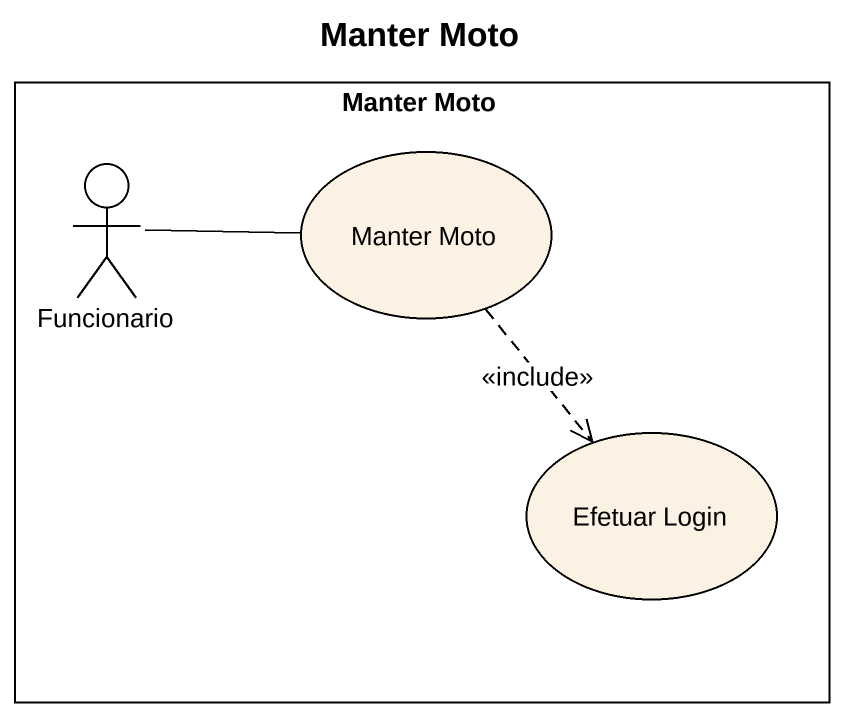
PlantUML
@startuml
title Manter Moto
rectangle "Manter Moto" as Manter_Moto {
  actor Funcionario
  usecase "Manter Moto" as Manter_Moto_2
  usecase "Efetuar Login" as Efetuar_Login
}
Funcionario -right- Manter_Moto_2
Manter_Moto_2 ..> Efetuar_Login : <<include>>
@enduml
